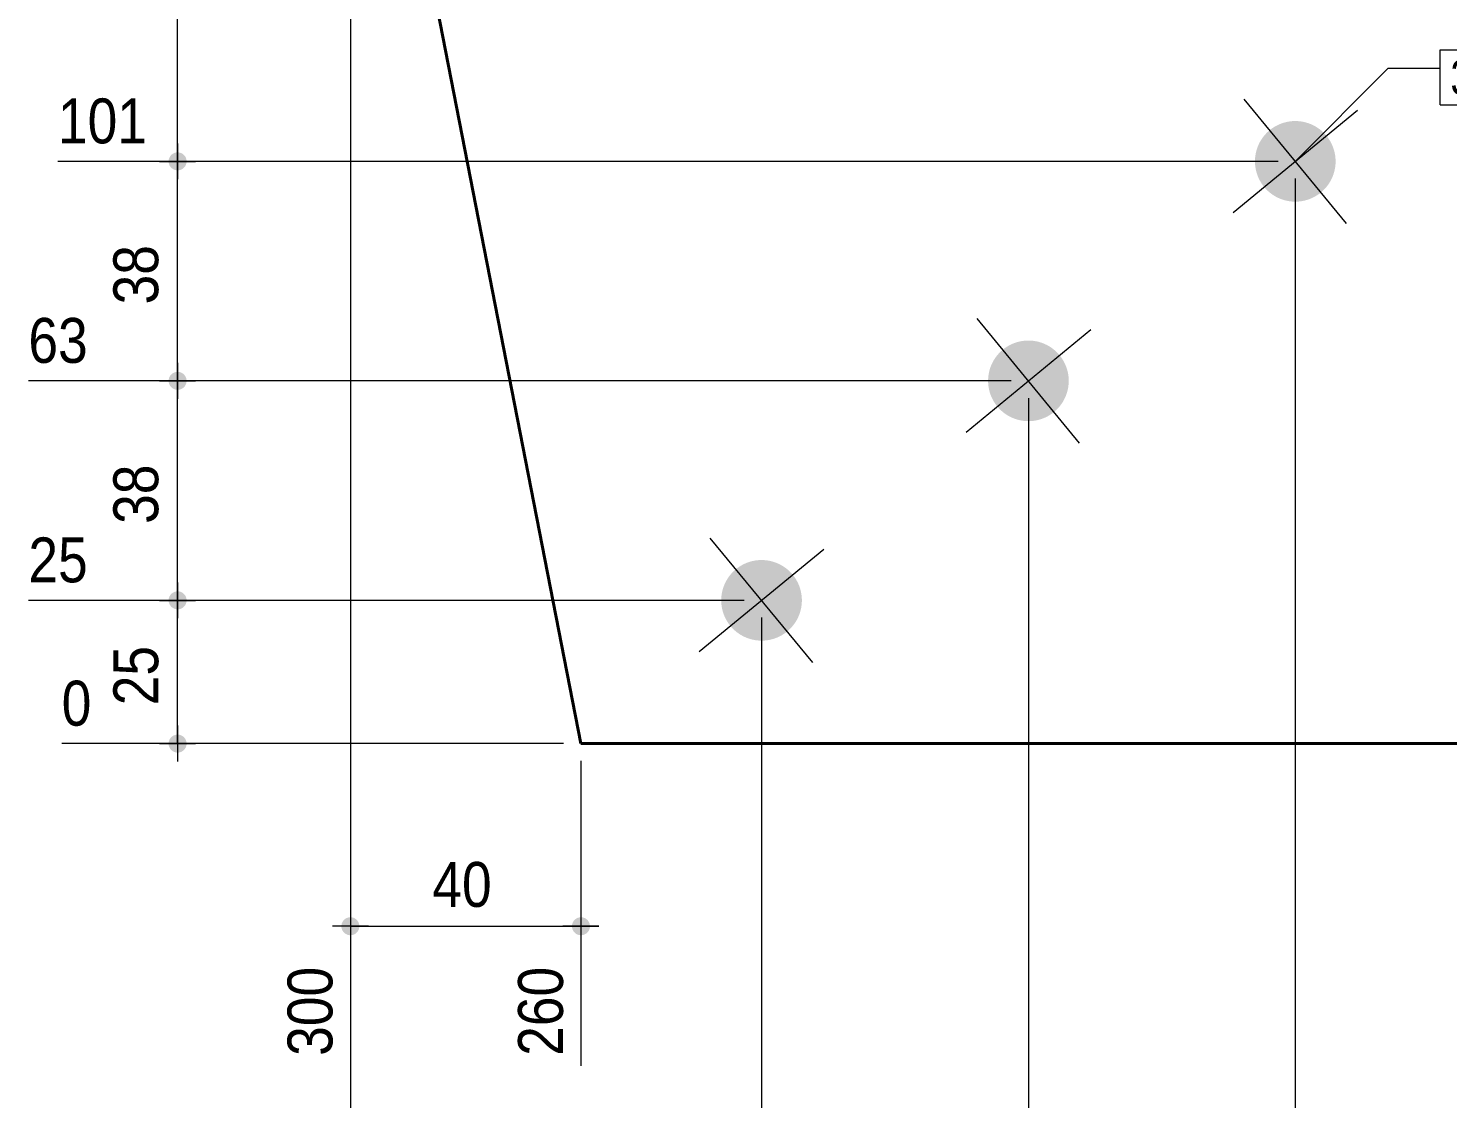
# Model space of a CAD drawing. Header units: millimetres. Extents: x 2 to 287, y 5 to 195.
# Drawn here: x 60.5 to 142.7, y 71.6 to 133.6 of the extents above; entities that cross this region are included whole.
import ezdxf

# ---------------------------------------------------------------- set-up
doc = ezdxf.new("R2010")
doc.units = ezdxf.units.MM
for name, color, linetype, lineweight in [('Boulon', 7, 'Continuous', 0), ('Cotation', 7, 'Continuous', 0), ('Désignation boulon', 3, 'Continuous', 0), ('Piece', 2, 'Continuous', 0)]:
    doc.layers.add(name, color=color, linetype=linetype, lineweight=lineweight)
doc.styles.add('ARIAL', font='ARIAL.TTF')
doc.styles.add('COMIC_SANS_MS', font='COMIC.TTF')

# ---------------------------------------------------------------- blocks, each defined once
blk = doc.blocks.new('*A1')
at = {"layer": 'Boulon'}
for points in [[(135.309, 124.035), (135.264, 124), (135.217, 123.967), (135.17, 123.934), (135.122, 123.903), (135.073, 123.873), (135.024, 123.844), (134.974, 123.816), (134.923, 123.79), (134.872, 123.765), (134.819, 123.741), (134.767, 123.718), (134.714, 123.697), (134.66, 123.677), (134.606, 123.658), (134.551, 123.641), (134.496, 123.625), (134.441, 123.61), (134.385, 123.597), (134.329, 123.585), (134.273, 123.574), (134.216, 123.565), (134.16, 123.557), (134.103, 123.551), (134.046, 123.546), (133.989, 123.542), (133.931, 123.54), (133.874, 123.539), (133.817, 123.54), (133.76, 123.542), (133.702, 123.546), (133.645, 123.55), (133.589, 123.557), (133.532, 123.564), (133.475, 123.573), (133.419, 123.584), (133.363, 123.596), (133.307, 123.609), (133.252, 123.623), (133.197, 123.639), (133.142, 123.656), (133.088, 123.675), (133.034, 123.695), (132.981, 123.716), (132.928, 123.739), (132.876, 123.762), (132.825, 123.787), (132.774, 123.814), (132.724, 123.841), (132.674, 123.87), (132.625, 123.9), (132.577, 123.931), (132.53, 123.964), (132.484, 123.997), (132.438, 124.032), (132.393, 124.067), (132.349, 124.104), (132.306, 124.142), (132.264, 124.181), (132.223, 124.221), (132.183, 124.262), (132.144, 124.304), (132.106, 124.347), (132.069, 124.39), (132.034, 124.435), (131.999, 124.481), (131.965, 124.527), (131.933, 124.574), (131.902, 124.622), (131.871, 124.671), (131.843, 124.72), (131.815, 124.77), (131.788, 124.821), (131.763, 124.873), (131.739, 124.925), (131.717, 124.977), (131.695, 125.031), (131.675, 125.084), (131.657, 125.138), (131.639, 125.193), (131.623, 125.248), (131.609, 125.303), (131.595, 125.359), (131.583, 125.415), (131.573, 125.471), (131.564, 125.528), (131.556, 125.584), (131.55, 125.641), (131.545, 125.698), (131.541, 125.756), (131.539, 125.813), (131.538, 125.87), (131.539, 125.927), (131.541, 125.985), (131.544, 126.042), (131.549, 126.099), (131.555, 126.156), (131.563, 126.212), (131.572, 126.269), (131.582, 126.325), (131.594, 126.381), (131.607, 126.437), (131.622, 126.493), (131.638, 126.548), (131.655, 126.602), (131.674, 126.656), (131.693, 126.71), (131.715, 126.763), (131.737, 126.816), (131.761, 126.868), (131.786, 126.919), (131.812, 126.97), (131.84, 127.021), (131.869, 127.07), (131.899, 127.119), (131.93, 127.167), (131.962, 127.214), (131.996, 127.261), (132.03, 127.306), (132.066, 127.351), (132.103, 127.395), (132.141, 127.438), (132.18, 127.48), (132.22, 127.521), (132.261, 127.561), (132.302, 127.6), (132.345, 127.638), (132.389, 127.675), (132.434, 127.711), (132.479, 127.745), (132.526, 127.779), (132.573, 127.811), (132.621, 127.843), (132.67, 127.873), (132.719, 127.902), (132.769, 127.929), (132.82, 127.956), (132.871, 127.981), (132.923, 128.005), (132.976, 128.028), (133.029, 128.049), (133.083, 128.069), (133.137, 128.088), (133.191, 128.105), (133.246, 128.121), (133.302, 128.136), (133.358, 128.149), (133.414, 128.161), (133.47, 128.171), (133.526, 128.181), (133.583, 128.188), (133.64, 128.195), (133.697, 128.2), (133.754, 128.203), (133.811, 128.205), (133.869, 128.206), (133.926, 128.206), (133.983, 128.203), (134.04, 128.2), (134.097, 128.195), (134.154, 128.189), (134.211, 128.181), (134.268, 128.172), (134.324, 128.162), (134.38, 128.15), (134.436, 128.137), (134.491, 128.122), (134.546, 128.106), (134.601, 128.089), (134.655, 128.071), (134.709, 128.051), (134.762, 128.03), (134.814, 128.007), (134.867, 127.983), (134.918, 127.958), (134.969, 127.932), (135.019, 127.904), (135.069, 127.876), (135.117, 127.846), (135.165, 127.814), (135.213, 127.782), (135.259, 127.749), (135.305, 127.714), (135.35, 127.678), (135.393, 127.641), (135.436, 127.604), (135.478, 127.565), (135.519, 127.525), (135.559, 127.484), (135.598, 127.442), (135.636, 127.399), (135.673, 127.355), (135.709, 127.311), (135.744, 127.265), (135.778, 127.219), (135.81, 127.171), (135.841, 127.123), (135.871, 127.075), (135.9, 127.025), (135.928, 126.975), (135.954, 126.924), (135.98, 126.873), (136.003, 126.821), (136.026, 126.768), (136.047, 126.715), (136.067, 126.661), (136.086, 126.607), (136.103, 126.553), (136.12, 126.498), (136.134, 126.442), (136.147, 126.387), (136.159, 126.331), (136.17, 126.274), (136.179, 126.218), (136.187, 126.161), (136.193, 126.104), (136.198, 126.047), (136.202, 125.99), (136.204, 125.933), (136.205, 125.876), (136.204, 125.818), (136.202, 125.761), (136.199, 125.704), (136.194, 125.647), (136.188, 125.59), (136.18, 125.533), (136.171, 125.477), (136.16, 125.42), (136.149, 125.364), (136.135, 125.309), (136.121, 125.253), (136.105, 125.198), (136.088, 125.143), (136.069, 125.089), (136.049, 125.036), (136.028, 124.982), (136.006, 124.93), (135.982, 124.878), (135.957, 124.826), (135.931, 124.775), (135.903, 124.725), (135.874, 124.676), (135.844, 124.627), (135.813, 124.579), (135.781, 124.532), (135.747, 124.485), (135.713, 124.439), (135.677, 124.395), (135.64, 124.351), (135.602, 124.308), (135.563, 124.266), (135.523, 124.225), (135.482, 124.185), (135.44, 124.146), (135.398, 124.108), (135.354, 124.071)], [(119.864, 111.329), (119.818, 111.294), (119.772, 111.261), (119.725, 111.228), (119.677, 111.197), (119.628, 111.167), (119.579, 111.138), (119.528, 111.11), (119.478, 111.084), (119.426, 111.059), (119.374, 111.035), (119.322, 111.012), (119.268, 110.991), (119.215, 110.971), (119.161, 110.952), (119.106, 110.935), (119.051, 110.919), (118.996, 110.904), (118.94, 110.891), (118.884, 110.879), (118.828, 110.868), (118.771, 110.859), (118.714, 110.851), (118.657, 110.845), (118.6, 110.84), (118.543, 110.837), (118.486, 110.834), (118.429, 110.834), (118.372, 110.834), (118.314, 110.836), (118.257, 110.84), (118.2, 110.845), (118.143, 110.851), (118.086, 110.858), (118.03, 110.867), (117.974, 110.878), (117.917, 110.89), (117.862, 110.903), (117.806, 110.917), (117.751, 110.933), (117.697, 110.95), (117.643, 110.969), (117.589, 110.989), (117.536, 111.01), (117.483, 111.033), (117.431, 111.056), (117.379, 111.081), (117.329, 111.108), (117.278, 111.135), (117.229, 111.164), (117.18, 111.194), (117.132, 111.225), (117.085, 111.258), (117.038, 111.291), (116.993, 111.326), (116.948, 111.361), (116.904, 111.398), (116.861, 111.436), (116.819, 111.475), (116.778, 111.515), (116.738, 111.556), (116.699, 111.598), (116.661, 111.641), (116.624, 111.685), (116.588, 111.729), (116.554, 111.775), (116.52, 111.821), (116.487, 111.868), (116.456, 111.916), (116.426, 111.965), (116.397, 112.014), (116.37, 112.065), (116.343, 112.115), (116.318, 112.167), (116.294, 112.219), (116.271, 112.271), (116.25, 112.325), (116.23, 112.378), (116.211, 112.432), (116.194, 112.487), (116.178, 112.542), (116.163, 112.597), (116.15, 112.653), (116.138, 112.709), (116.128, 112.765), (116.118, 112.822), (116.111, 112.879), (116.104, 112.935), (116.099, 112.993), (116.096, 113.05), (116.093, 113.107), (116.093, 113.164), (116.093, 113.221), (116.095, 113.279), (116.099, 113.336), (116.104, 113.393), (116.11, 113.45), (116.118, 113.507), (116.127, 113.563), (116.137, 113.619), (116.149, 113.675), (116.162, 113.731), (116.177, 113.787), (116.192, 113.842), (116.21, 113.896), (116.228, 113.95), (116.248, 114.004), (116.269, 114.057), (116.292, 114.11), (116.316, 114.162), (116.341, 114.214), (116.367, 114.264), (116.395, 114.315), (116.423, 114.364), (116.453, 114.413), (116.484, 114.461), (116.517, 114.508), (116.55, 114.555), (116.585, 114.6), (116.621, 114.645), (116.657, 114.689), (116.695, 114.732), (116.734, 114.774), (116.774, 114.815), (116.815, 114.855), (116.857, 114.894), (116.9, 114.932), (116.944, 114.969), (116.988, 115.005), (117.034, 115.039), (117.08, 115.073), (117.127, 115.105), (117.175, 115.137), (117.224, 115.167), (117.274, 115.196), (117.324, 115.223), (117.375, 115.25), (117.426, 115.275), (117.478, 115.299), (117.531, 115.322), (117.584, 115.343), (117.637, 115.363), (117.692, 115.382), (117.746, 115.399), (117.801, 115.415), (117.856, 115.43), (117.912, 115.443), (117.968, 115.455), (118.024, 115.465), (118.081, 115.475), (118.138, 115.482), (118.195, 115.489), (118.252, 115.494), (118.309, 115.497), (118.366, 115.499), (118.423, 115.5), (118.481, 115.5), (118.538, 115.498), (118.595, 115.494), (118.652, 115.489), (118.709, 115.483), (118.766, 115.475), (118.822, 115.466), (118.879, 115.456), (118.935, 115.444), (118.99, 115.431), (119.046, 115.416), (119.101, 115.401), (119.155, 115.383), (119.21, 115.365), (119.263, 115.345), (119.316, 115.324), (119.369, 115.301), (119.421, 115.277), (119.473, 115.252), (119.524, 115.226), (119.574, 115.198), (119.623, 115.17), (119.672, 115.14), (119.72, 115.109), (119.767, 115.076), (119.814, 115.043), (119.859, 115.008), (119.904, 114.972), (119.948, 114.935), (119.991, 114.898), (120.033, 114.859), (120.074, 114.819), (120.114, 114.778), (120.153, 114.736), (120.191, 114.693), (120.228, 114.649), (120.264, 114.605), (120.299, 114.559), (120.332, 114.513), (120.365, 114.465), (120.396, 114.418), (120.426, 114.369), (120.455, 114.319), (120.483, 114.269), (120.509, 114.218), (120.534, 114.167), (120.558, 114.115), (120.581, 114.062), (120.602, 114.009), (120.622, 113.956), (120.641, 113.901), (120.658, 113.847), (120.674, 113.792), (120.689, 113.736), (120.702, 113.681), (120.714, 113.625), (120.725, 113.568), (120.734, 113.512), (120.742, 113.455), (120.748, 113.398), (120.753, 113.341), (120.756, 113.284), (120.759, 113.227), (120.759, 113.17), (120.759, 113.112), (120.757, 113.055), (120.753, 112.998), (120.748, 112.941), (120.742, 112.884), (120.735, 112.827), (120.726, 112.771), (120.715, 112.714), (120.703, 112.658), (120.69, 112.603), (120.676, 112.547), (120.66, 112.492), (120.642, 112.438), (120.624, 112.383), (120.604, 112.33), (120.583, 112.276), (120.56, 112.224), (120.537, 112.172), (120.511, 112.12), (120.485, 112.069), (120.458, 112.019), (120.429, 111.97), (120.399, 111.921), (120.368, 111.873), (120.335, 111.826), (120.302, 111.779), (120.267, 111.734), (120.231, 111.689), (120.195, 111.645), (120.157, 111.602), (120.118, 111.56), (120.078, 111.519), (120.037, 111.479), (119.995, 111.44), (119.952, 111.402), (119.908, 111.365)], [(104.418, 98.623), (104.373, 98.588), (104.326, 98.555), (104.279, 98.522), (104.231, 98.491), (104.183, 98.461), (104.133, 98.432), (104.083, 98.404), (104.032, 98.378), (103.981, 98.353), (103.929, 98.329), (103.876, 98.306), (103.823, 98.285), (103.769, 98.265), (103.715, 98.246), (103.661, 98.229), (103.606, 98.213), (103.55, 98.198), (103.495, 98.185), (103.439, 98.173), (103.382, 98.162), (103.326, 98.153), (103.269, 98.146), (103.212, 98.139), (103.155, 98.134), (103.098, 98.131), (103.041, 98.128), (102.983, 98.128), (102.926, 98.128), (102.869, 98.13), (102.812, 98.134), (102.755, 98.139), (102.698, 98.145), (102.641, 98.152), (102.584, 98.162), (102.528, 98.172), (102.472, 98.184), (102.416, 98.197), (102.361, 98.211), (102.306, 98.227), (102.251, 98.245), (102.197, 98.263), (102.143, 98.283), (102.09, 98.304), (102.038, 98.327), (101.986, 98.35), (101.934, 98.376), (101.883, 98.402), (101.833, 98.429), (101.783, 98.458), (101.735, 98.488), (101.687, 98.519), (101.639, 98.552), (101.593, 98.585), (101.547, 98.62), (101.503, 98.656), (101.459, 98.692), (101.416, 98.73), (101.374, 98.769), (101.333, 98.809), (101.293, 98.85), (101.254, 98.892), (101.216, 98.935), (101.179, 98.979), (101.143, 99.023), (101.108, 99.069), (101.075, 99.115), (101.042, 99.162), (101.011, 99.21), (100.981, 99.259), (100.952, 99.308), (100.924, 99.359), (100.898, 99.409), (100.873, 99.461), (100.849, 99.513), (100.826, 99.566), (100.805, 99.619), (100.785, 99.672), (100.766, 99.726), (100.749, 99.781), (100.733, 99.836), (100.718, 99.891), (100.705, 99.947), (100.693, 100.003), (100.682, 100.059), (100.673, 100.116), (100.665, 100.173), (100.659, 100.23), (100.654, 100.287), (100.65, 100.344), (100.648, 100.401), (100.647, 100.458), (100.648, 100.515), (100.65, 100.573), (100.653, 100.63), (100.658, 100.687), (100.665, 100.744), (100.672, 100.801), (100.681, 100.857), (100.692, 100.913), (100.703, 100.97), (100.717, 101.025), (100.731, 101.081), (100.747, 101.136), (100.764, 101.19), (100.783, 101.244), (100.803, 101.298), (100.824, 101.351), (100.846, 101.404), (100.87, 101.456), (100.895, 101.508), (100.922, 101.558), (100.949, 101.609), (100.978, 101.658), (101.008, 101.707), (101.039, 101.755), (101.071, 101.802), (101.105, 101.849), (101.14, 101.894), (101.175, 101.939), (101.212, 101.983), (101.25, 102.026), (101.289, 102.068), (101.329, 102.109), (101.37, 102.149), (101.412, 102.188), (101.455, 102.226), (101.498, 102.263), (101.543, 102.299), (101.589, 102.333), (101.635, 102.367), (101.682, 102.4), (101.73, 102.431), (101.779, 102.461), (101.828, 102.49), (101.878, 102.517), (101.929, 102.544), (101.981, 102.569), (102.033, 102.593), (102.085, 102.616), (102.138, 102.637), (102.192, 102.657), (102.246, 102.676), (102.301, 102.693), (102.356, 102.709), (102.411, 102.724), (102.467, 102.737), (102.523, 102.749), (102.579, 102.759), (102.636, 102.769), (102.692, 102.776), (102.749, 102.783), (102.806, 102.788), (102.863, 102.791), (102.921, 102.794), (102.978, 102.794), (103.035, 102.794), (103.092, 102.792), (103.15, 102.788), (103.207, 102.783), (103.264, 102.777), (103.32, 102.769), (103.377, 102.76), (103.433, 102.75), (103.489, 102.738), (103.545, 102.725), (103.6, 102.71), (103.655, 102.695), (103.71, 102.677), (103.764, 102.659), (103.818, 102.639), (103.871, 102.618), (103.924, 102.595), (103.976, 102.571), (104.027, 102.546), (104.078, 102.52), (104.128, 102.492), (104.178, 102.464), (104.227, 102.434), (104.275, 102.403), (104.322, 102.37), (104.368, 102.337), (104.414, 102.302), (104.459, 102.266), (104.503, 102.23), (104.546, 102.192), (104.588, 102.153), (104.629, 102.113), (104.669, 102.072), (104.708, 102.03), (104.746, 101.987), (104.783, 101.943), (104.818, 101.899), (104.853, 101.853), (104.887, 101.807), (104.919, 101.76), (104.951, 101.712), (104.981, 101.663), (105.01, 101.613), (105.037, 101.563), (105.064, 101.512), (105.089, 101.461), (105.113, 101.409), (105.135, 101.356), (105.157, 101.303), (105.177, 101.25), (105.195, 101.195), (105.213, 101.141), (105.229, 101.086), (105.243, 101.031), (105.257, 100.975), (105.269, 100.919), (105.279, 100.863), (105.288, 100.806), (105.296, 100.749), (105.303, 100.692), (105.308, 100.635), (105.311, 100.578), (105.313, 100.521), (105.314, 100.464), (105.313, 100.406), (105.311, 100.349), (105.308, 100.292), (105.303, 100.235), (105.297, 100.178), (105.289, 100.121), (105.28, 100.065), (105.27, 100.008), (105.258, 99.952), (105.245, 99.897), (105.23, 99.841), (105.214, 99.786), (105.197, 99.732), (105.179, 99.677), (105.159, 99.624), (105.137, 99.571), (105.115, 99.518), (105.091, 99.466), (105.066, 99.414), (105.04, 99.363), (105.012, 99.313), (104.983, 99.264), (104.953, 99.215), (104.922, 99.167), (104.89, 99.12), (104.856, 99.073), (104.822, 99.028), (104.786, 98.983), (104.749, 98.939), (104.711, 98.896), (104.672, 98.854), (104.633, 98.813), (104.592, 98.773), (104.55, 98.734), (104.507, 98.696), (104.463, 98.659)]]:
    blk.add_hatch(color=256, dxfattribs=at).paths.add_polyline_path(points, flags=17)
at = {"layer": 'Boulon', "linetype": 'Continuous', "lineweight": 0}
for p, q in [((136.836, 122.269), (130.907, 129.477)), ((130.268, 122.908), (137.475, 128.838)), ((121.391, 109.563), (115.461, 116.771)), ((114.822, 110.202), (122.03, 116.132)), ((105.945, 96.857), (100.016, 104.065)), ((99.377, 97.496), (106.585, 103.426))]:
    blk.add_line(p, q, dxfattribs=at)
blk = doc.blocks.new('*A3')
at = {"layer": 'Piece', "color": 2, "linetype": 'Continuous', "lineweight": 40}
for p, q in [((92.527336, 92.167122), (79.183789, 160.500456)), ((179.194002, 92.167122), (92.527336, 92.167122))]:
    blk.add_line(p, q, dxfattribs=at)
blk = doc.blocks.new('*A14')
at = {"layer": 'Cotation'}
for points in [[(69.158, 99.942), (69.133, 99.943), (69.107, 99.947), (69.082, 99.951), (69.057, 99.957), (69.033, 99.963), (69.009, 99.971), (68.985, 99.981), (68.961, 99.991), (68.939, 100.002), (68.916, 100.015), (68.895, 100.029), (68.874, 100.043), (68.854, 100.059), (68.835, 100.076), (68.816, 100.093), (68.798, 100.112), (68.782, 100.131), (68.766, 100.151), (68.751, 100.172), (68.738, 100.194), (68.725, 100.216), (68.714, 100.239), (68.703, 100.262), (68.694, 100.286), (68.686, 100.31), (68.679, 100.335), (68.674, 100.36), (68.669, 100.385), (68.666, 100.41), (68.664, 100.435), (68.664, 100.461), (68.664, 100.486), (68.666, 100.512), (68.669, 100.537), (68.674, 100.562), (68.679, 100.587), (68.686, 100.612), (68.694, 100.636), (68.703, 100.66), (68.714, 100.683), (68.725, 100.706), (68.738, 100.728), (68.751, 100.75), (68.766, 100.771), (68.782, 100.791), (68.798, 100.81), (68.816, 100.829), (68.835, 100.846), (68.854, 100.863), (68.874, 100.879), (68.895, 100.893), (68.916, 100.907), (68.939, 100.92), (68.961, 100.931), (68.985, 100.941), (69.009, 100.951), (69.033, 100.959), (69.057, 100.965), (69.082, 100.971), (69.107, 100.975), (69.133, 100.978), (69.158, 100.98), (69.184, 100.981), (69.209, 100.98), (69.235, 100.978), (69.26, 100.975), (69.285, 100.971), (69.31, 100.965), (69.335, 100.959), (69.359, 100.951), (69.383, 100.941), (69.406, 100.931), (69.429, 100.92), (69.451, 100.907), (69.473, 100.893), (69.494, 100.879), (69.514, 100.863), (69.533, 100.846), (69.551, 100.829), (69.569, 100.81), (69.586, 100.791), (69.601, 100.771), (69.616, 100.75), (69.63, 100.728), (69.642, 100.706), (69.654, 100.683), (69.664, 100.66), (69.673, 100.636), (69.681, 100.612), (69.688, 100.587), (69.694, 100.562), (69.698, 100.537), (69.701, 100.512), (69.703, 100.486), (69.704, 100.461), (69.703, 100.435), (69.701, 100.41), (69.698, 100.385), (69.694, 100.36), (69.688, 100.335), (69.681, 100.31), (69.673, 100.286), (69.664, 100.262), (69.654, 100.239), (69.642, 100.216), (69.63, 100.194), (69.616, 100.172), (69.601, 100.151), (69.586, 100.131), (69.569, 100.112), (69.551, 100.093), (69.533, 100.076), (69.514, 100.059), (69.494, 100.043), (69.473, 100.029), (69.451, 100.015), (69.429, 100.002), (69.406, 99.991), (69.383, 99.981), (69.359, 99.971), (69.335, 99.963), (69.31, 99.957), (69.285, 99.951), (69.26, 99.947), (69.235, 99.943), (69.209, 99.942), (69.184, 99.941)], [(69.158, 91.648), (69.133, 91.65), (69.107, 91.653), (69.082, 91.657), (69.057, 91.663), (69.033, 91.67), (69.009, 91.678), (68.985, 91.687), (68.961, 91.697), (68.939, 91.709), (68.916, 91.721), (68.895, 91.735), (68.874, 91.749), (68.854, 91.765), (68.835, 91.782), (68.816, 91.799), (68.798, 91.818), (68.782, 91.837), (68.766, 91.857), (68.751, 91.878), (68.738, 91.9), (68.725, 91.922), (68.714, 91.945), (68.703, 91.968), (68.694, 91.992), (68.686, 92.016), (68.679, 92.041), (68.674, 92.066), (68.669, 92.091), (68.666, 92.116), (68.664, 92.142), (68.664, 92.167), (68.664, 92.193), (68.666, 92.218), (68.669, 92.243), (68.674, 92.269), (68.679, 92.293), (68.686, 92.318), (68.694, 92.342), (68.703, 92.366), (68.714, 92.389), (68.725, 92.412), (68.738, 92.434), (68.751, 92.456), (68.766, 92.477), (68.782, 92.497), (68.798, 92.516), (68.816, 92.535), (68.835, 92.552), (68.854, 92.569), (68.874, 92.585), (68.895, 92.599), (68.916, 92.613), (68.939, 92.626), (68.961, 92.637), (68.985, 92.648), (69.009, 92.657), (69.033, 92.665), (69.057, 92.672), (69.082, 92.677), (69.107, 92.681), (69.133, 92.685), (69.158, 92.686), (69.184, 92.687), (69.209, 92.686), (69.235, 92.685), (69.26, 92.681), (69.285, 92.677), (69.31, 92.672), (69.335, 92.665), (69.359, 92.657), (69.383, 92.648), (69.406, 92.637), (69.429, 92.626), (69.451, 92.613), (69.473, 92.599), (69.494, 92.585), (69.514, 92.569), (69.533, 92.552), (69.551, 92.535), (69.569, 92.516), (69.586, 92.497), (69.601, 92.477), (69.616, 92.456), (69.63, 92.434), (69.642, 92.412), (69.654, 92.389), (69.664, 92.366), (69.673, 92.342), (69.681, 92.318), (69.688, 92.293), (69.694, 92.269), (69.698, 92.243), (69.701, 92.218), (69.703, 92.193), (69.704, 92.167), (69.703, 92.142), (69.701, 92.116), (69.698, 92.091), (69.694, 92.066), (69.688, 92.041), (69.681, 92.016), (69.673, 91.992), (69.664, 91.968), (69.654, 91.945), (69.642, 91.922), (69.63, 91.9), (69.616, 91.878), (69.601, 91.857), (69.586, 91.837), (69.569, 91.818), (69.551, 91.799), (69.533, 91.782), (69.514, 91.765), (69.494, 91.749), (69.473, 91.735), (69.451, 91.721), (69.429, 91.709), (69.406, 91.697), (69.383, 91.687), (69.359, 91.678), (69.335, 91.67), (69.31, 91.663), (69.285, 91.657), (69.26, 91.653), (69.235, 91.65), (69.209, 91.648), (69.184, 91.647)]]:
    blk.add_hatch(color=256, dxfattribs=at).paths.add_polyline_path(points, flags=17)
at = {"layer": 'Cotation', "linetype": 'Continuous', "lineweight": 0}
for p, q in [((69.184, 101.501), (69.184, 99.421)), ((69.184, 100.461), (69.184, 101.501)), ((101.981, 100.461), (60.547, 100.461)), ((68.144, 100.461), (70.224, 100.461)), ((69.184, 92.167), (69.184, 100.461)), ((69.184, 93.207), (69.184, 91.127)), ((91.527, 92.167), (62.475, 92.167)), ((68.144, 92.167), (70.224, 92.167)), ((69.184, 92.167), (69.184, 91.127))]:
    blk.add_line(p, q, dxfattribs=at)
at = {"layer": 'Cotation'}
for p in [(69.184, 100.461), (69.184, 92.167)]:
    blk.add_point(p, dxfattribs=at)
at = {"layer": 'Cotation', "style": 'ARIAL', "width": 0.85}
for s, p in [('25', (60.547, 101.501)), ('0', (62.475, 93.207))]:
    blk.add_text(s, height=2.6, dxfattribs=at).set_placement(p)
blk.add_text('25', height=2.6, rotation=90.00021, dxfattribs=at).set_placement((68.064, 94.386))
blk = doc.blocks.new('*A15')
at = {"layer": 'Cotation'}
for points in [[(69.158, 112.648), (69.133, 112.649), (69.107, 112.653), (69.082, 112.657), (69.057, 112.662), (69.033, 112.669), (69.009, 112.677), (68.985, 112.686), (68.961, 112.697), (68.939, 112.708), (68.916, 112.721), (68.895, 112.735), (68.874, 112.749), (68.854, 112.765), (68.835, 112.782), (68.816, 112.799), (68.798, 112.818), (68.782, 112.837), (68.766, 112.857), (68.751, 112.878), (68.738, 112.9), (68.725, 112.922), (68.714, 112.945), (68.703, 112.968), (68.694, 112.992), (68.686, 113.016), (68.679, 113.041), (68.674, 113.065), (68.669, 113.091), (68.666, 113.116), (68.664, 113.141), (68.664, 113.167), (68.664, 113.192), (68.666, 113.218), (68.669, 113.243), (68.674, 113.268), (68.679, 113.293), (68.686, 113.318), (68.694, 113.342), (68.703, 113.366), (68.714, 113.389), (68.725, 113.412), (68.738, 113.434), (68.751, 113.456), (68.766, 113.477), (68.782, 113.497), (68.798, 113.516), (68.816, 113.535), (68.835, 113.552), (68.854, 113.569), (68.874, 113.585), (68.895, 113.599), (68.916, 113.613), (68.939, 113.625), (68.961, 113.637), (68.985, 113.647), (69.009, 113.656), (69.033, 113.664), (69.057, 113.671), (69.082, 113.677), (69.107, 113.681), (69.133, 113.684), (69.158, 113.686), (69.184, 113.687), (69.209, 113.686), (69.235, 113.684), (69.26, 113.681), (69.285, 113.677), (69.31, 113.671), (69.335, 113.664), (69.359, 113.656), (69.383, 113.647), (69.406, 113.637), (69.429, 113.625), (69.451, 113.613), (69.473, 113.599), (69.494, 113.585), (69.514, 113.569), (69.533, 113.552), (69.551, 113.535), (69.569, 113.516), (69.586, 113.497), (69.601, 113.477), (69.616, 113.456), (69.63, 113.434), (69.642, 113.412), (69.654, 113.389), (69.664, 113.366), (69.673, 113.342), (69.681, 113.318), (69.688, 113.293), (69.694, 113.268), (69.698, 113.243), (69.701, 113.218), (69.703, 113.192), (69.704, 113.167), (69.703, 113.141), (69.701, 113.116), (69.698, 113.091), (69.694, 113.065), (69.688, 113.041), (69.681, 113.016), (69.673, 112.992), (69.664, 112.968), (69.654, 112.945), (69.642, 112.922), (69.63, 112.9), (69.616, 112.878), (69.601, 112.857), (69.586, 112.837), (69.569, 112.818), (69.551, 112.799), (69.533, 112.782), (69.514, 112.765), (69.494, 112.749), (69.473, 112.735), (69.451, 112.721), (69.429, 112.708), (69.406, 112.697), (69.383, 112.686), (69.359, 112.677), (69.335, 112.669), (69.31, 112.662), (69.285, 112.657), (69.26, 112.653), (69.235, 112.649), (69.209, 112.648), (69.184, 112.647)], [(69.158, 99.942), (69.133, 99.943), (69.107, 99.947), (69.082, 99.951), (69.057, 99.957), (69.033, 99.963), (69.009, 99.971), (68.985, 99.981), (68.961, 99.991), (68.939, 100.002), (68.916, 100.015), (68.895, 100.029), (68.874, 100.043), (68.854, 100.059), (68.835, 100.076), (68.816, 100.093), (68.798, 100.112), (68.782, 100.131), (68.766, 100.151), (68.751, 100.172), (68.738, 100.194), (68.725, 100.216), (68.714, 100.239), (68.703, 100.262), (68.694, 100.286), (68.686, 100.31), (68.679, 100.335), (68.674, 100.36), (68.669, 100.385), (68.666, 100.41), (68.664, 100.435), (68.664, 100.461), (68.664, 100.486), (68.666, 100.512), (68.669, 100.537), (68.674, 100.562), (68.679, 100.587), (68.686, 100.612), (68.694, 100.636), (68.703, 100.66), (68.714, 100.683), (68.725, 100.706), (68.738, 100.728), (68.751, 100.75), (68.766, 100.771), (68.782, 100.791), (68.798, 100.81), (68.816, 100.829), (68.835, 100.846), (68.854, 100.863), (68.874, 100.879), (68.895, 100.893), (68.916, 100.907), (68.939, 100.92), (68.961, 100.931), (68.985, 100.941), (69.009, 100.951), (69.033, 100.959), (69.057, 100.965), (69.082, 100.971), (69.107, 100.975), (69.133, 100.978), (69.158, 100.98), (69.184, 100.981), (69.209, 100.98), (69.235, 100.978), (69.26, 100.975), (69.285, 100.971), (69.31, 100.965), (69.335, 100.959), (69.359, 100.951), (69.383, 100.941), (69.406, 100.931), (69.429, 100.92), (69.451, 100.907), (69.473, 100.893), (69.494, 100.879), (69.514, 100.863), (69.533, 100.846), (69.551, 100.829), (69.569, 100.81), (69.586, 100.791), (69.601, 100.771), (69.616, 100.75), (69.63, 100.728), (69.642, 100.706), (69.654, 100.683), (69.664, 100.66), (69.673, 100.636), (69.681, 100.612), (69.688, 100.587), (69.694, 100.562), (69.698, 100.537), (69.701, 100.512), (69.703, 100.486), (69.704, 100.461), (69.703, 100.435), (69.701, 100.41), (69.698, 100.385), (69.694, 100.36), (69.688, 100.335), (69.681, 100.31), (69.673, 100.286), (69.664, 100.262), (69.654, 100.239), (69.642, 100.216), (69.63, 100.194), (69.616, 100.172), (69.601, 100.151), (69.586, 100.131), (69.569, 100.112), (69.551, 100.093), (69.533, 100.076), (69.514, 100.059), (69.494, 100.043), (69.473, 100.029), (69.451, 100.015), (69.429, 100.002), (69.406, 99.991), (69.383, 99.981), (69.359, 99.971), (69.335, 99.963), (69.31, 99.957), (69.285, 99.951), (69.26, 99.947), (69.235, 99.943), (69.209, 99.942), (69.184, 99.941)]]:
    blk.add_hatch(color=256, dxfattribs=at).paths.add_polyline_path(points, flags=17)
at = {"layer": 'Cotation', "linetype": 'Continuous', "lineweight": 0}
for p, q in [((69.184, 114.207), (69.184, 112.127)), ((69.184, 113.167), (69.184, 114.207)), ((117.426, 113.167), (60.547, 113.167)), ((68.144, 113.167), (70.224, 113.167)), ((69.184, 100.461), (69.184, 113.167)), ((69.184, 101.501), (69.184, 99.421)), ((101.981, 100.461), (60.547, 100.461)), ((68.144, 100.461), (70.224, 100.461)), ((69.184, 100.461), (69.184, 99.421))]:
    blk.add_line(p, q, dxfattribs=at)
at = {"layer": 'Cotation'}
for p in [(69.184, 113.167), (69.184, 100.461)]:
    blk.add_point(p, dxfattribs=at)
at = {"layer": 'Cotation', "style": 'ARIAL', "width": 0.85}
blk.add_text('63', height=2.6, dxfattribs=at).set_placement((60.547, 114.207))
blk.add_text('38', height=2.6, rotation=90.00021, dxfattribs=at).set_placement((68.064, 104.886))
blk = doc.blocks.new('*A16')
at = {"layer": 'Cotation'}
for points in [[(69.158, 125.353), (69.133, 125.355), (69.107, 125.358), (69.082, 125.363), (69.057, 125.368), (69.033, 125.375), (69.009, 125.383), (68.985, 125.392), (68.961, 125.403), (68.939, 125.414), (68.916, 125.427), (68.895, 125.44), (68.874, 125.455), (68.854, 125.471), (68.835, 125.488), (68.816, 125.505), (68.798, 125.524), (68.782, 125.543), (68.766, 125.563), (68.751, 125.584), (68.738, 125.605), (68.725, 125.628), (68.714, 125.65), (68.703, 125.674), (68.694, 125.698), (68.686, 125.722), (68.679, 125.746), (68.674, 125.771), (68.669, 125.797), (68.666, 125.822), (68.664, 125.847), (68.664, 125.873), (68.664, 125.898), (68.666, 125.924), (68.669, 125.949), (68.674, 125.974), (68.679, 125.999), (68.686, 126.024), (68.694, 126.048), (68.703, 126.072), (68.714, 126.095), (68.725, 126.118), (68.738, 126.14), (68.751, 126.162), (68.766, 126.183), (68.782, 126.203), (68.798, 126.222), (68.816, 126.241), (68.835, 126.258), (68.854, 126.275), (68.874, 126.29), (68.895, 126.305), (68.916, 126.319), (68.939, 126.331), (68.961, 126.343), (68.985, 126.353), (69.009, 126.362), (69.033, 126.37), (69.057, 126.377), (69.082, 126.383), (69.107, 126.387), (69.133, 126.39), (69.158, 126.392), (69.184, 126.393), (69.209, 126.392), (69.235, 126.39), (69.26, 126.387), (69.285, 126.383), (69.31, 126.377), (69.335, 126.37), (69.359, 126.362), (69.383, 126.353), (69.406, 126.343), (69.429, 126.331), (69.451, 126.319), (69.473, 126.305), (69.494, 126.29), (69.514, 126.275), (69.533, 126.258), (69.551, 126.241), (69.569, 126.222), (69.586, 126.203), (69.601, 126.183), (69.616, 126.162), (69.63, 126.14), (69.642, 126.118), (69.654, 126.095), (69.664, 126.072), (69.673, 126.048), (69.681, 126.024), (69.688, 125.999), (69.694, 125.974), (69.698, 125.949), (69.701, 125.924), (69.703, 125.898), (69.704, 125.873), (69.703, 125.847), (69.701, 125.822), (69.698, 125.797), (69.694, 125.771), (69.688, 125.746), (69.681, 125.722), (69.673, 125.698), (69.664, 125.674), (69.654, 125.65), (69.642, 125.628), (69.63, 125.605), (69.616, 125.584), (69.601, 125.563), (69.586, 125.543), (69.569, 125.524), (69.551, 125.505), (69.533, 125.488), (69.514, 125.471), (69.494, 125.455), (69.473, 125.44), (69.451, 125.427), (69.429, 125.414), (69.406, 125.403), (69.383, 125.392), (69.359, 125.383), (69.335, 125.375), (69.31, 125.368), (69.285, 125.363), (69.26, 125.358), (69.235, 125.355), (69.209, 125.353), (69.184, 125.353)], [(69.158, 112.648), (69.133, 112.649), (69.107, 112.653), (69.082, 112.657), (69.057, 112.662), (69.033, 112.669), (69.009, 112.677), (68.985, 112.686), (68.961, 112.697), (68.939, 112.708), (68.916, 112.721), (68.895, 112.735), (68.874, 112.749), (68.854, 112.765), (68.835, 112.782), (68.816, 112.799), (68.798, 112.818), (68.782, 112.837), (68.766, 112.857), (68.751, 112.878), (68.738, 112.9), (68.725, 112.922), (68.714, 112.945), (68.703, 112.968), (68.694, 112.992), (68.686, 113.016), (68.679, 113.041), (68.674, 113.065), (68.669, 113.091), (68.666, 113.116), (68.664, 113.141), (68.664, 113.167), (68.664, 113.192), (68.666, 113.218), (68.669, 113.243), (68.674, 113.268), (68.679, 113.293), (68.686, 113.318), (68.694, 113.342), (68.703, 113.366), (68.714, 113.389), (68.725, 113.412), (68.738, 113.434), (68.751, 113.456), (68.766, 113.477), (68.782, 113.497), (68.798, 113.516), (68.816, 113.535), (68.835, 113.552), (68.854, 113.569), (68.874, 113.585), (68.895, 113.599), (68.916, 113.613), (68.939, 113.625), (68.961, 113.637), (68.985, 113.647), (69.009, 113.656), (69.033, 113.664), (69.057, 113.671), (69.082, 113.677), (69.107, 113.681), (69.133, 113.684), (69.158, 113.686), (69.184, 113.687), (69.209, 113.686), (69.235, 113.684), (69.26, 113.681), (69.285, 113.677), (69.31, 113.671), (69.335, 113.664), (69.359, 113.656), (69.383, 113.647), (69.406, 113.637), (69.429, 113.625), (69.451, 113.613), (69.473, 113.599), (69.494, 113.585), (69.514, 113.569), (69.533, 113.552), (69.551, 113.535), (69.569, 113.516), (69.586, 113.497), (69.601, 113.477), (69.616, 113.456), (69.63, 113.434), (69.642, 113.412), (69.654, 113.389), (69.664, 113.366), (69.673, 113.342), (69.681, 113.318), (69.688, 113.293), (69.694, 113.268), (69.698, 113.243), (69.701, 113.218), (69.703, 113.192), (69.704, 113.167), (69.703, 113.141), (69.701, 113.116), (69.698, 113.091), (69.694, 113.065), (69.688, 113.041), (69.681, 113.016), (69.673, 112.992), (69.664, 112.968), (69.654, 112.945), (69.642, 112.922), (69.63, 112.9), (69.616, 112.878), (69.601, 112.857), (69.586, 112.837), (69.569, 112.818), (69.551, 112.799), (69.533, 112.782), (69.514, 112.765), (69.494, 112.749), (69.473, 112.735), (69.451, 112.721), (69.429, 112.708), (69.406, 112.697), (69.383, 112.686), (69.359, 112.677), (69.335, 112.669), (69.31, 112.662), (69.285, 112.657), (69.26, 112.653), (69.235, 112.649), (69.209, 112.648), (69.184, 112.647)]]:
    blk.add_hatch(color=256, dxfattribs=at).paths.add_polyline_path(points, flags=17)
at = {"layer": 'Cotation', "linetype": 'Continuous', "lineweight": 0}
for p, q in [((69.184, 126.913), (69.184, 124.833)), ((69.184, 125.873), (69.184, 126.913)), ((132.871, 125.873), (62.259, 125.873)), ((68.144, 125.873), (70.224, 125.873)), ((69.184, 113.167), (69.184, 125.873)), ((69.184, 114.207), (69.184, 112.127)), ((117.426, 113.167), (60.547, 113.167)), ((68.144, 113.167), (70.224, 113.167)), ((69.184, 113.167), (69.184, 112.127))]:
    blk.add_line(p, q, dxfattribs=at)
at = {"layer": 'Cotation'}
for p in [(69.184, 125.873), (69.184, 113.167)]:
    blk.add_point(p, dxfattribs=at)
at = {"layer": 'Cotation', "style": 'ARIAL', "width": 0.85}
blk.add_text('101', height=2.6, dxfattribs=at).set_placement((62.259, 126.913))
blk.add_text('38', height=2.6, rotation=90.00021, dxfattribs=at).set_placement((68.064, 117.591))
blk = doc.blocks.new('*A17')
at = {"layer": 'Cotation'}
for points in [[(69.158, 159.981), (69.133, 159.983), (69.107, 159.986), (69.082, 159.99), (69.057, 159.996), (69.033, 160.003), (69.009, 160.011), (68.985, 160.02), (68.961, 160.03), (68.939, 160.042), (68.916, 160.054), (68.895, 160.068), (68.874, 160.083), (68.854, 160.098), (68.835, 160.115), (68.816, 160.133), (68.798, 160.151), (68.782, 160.171), (68.766, 160.191), (68.751, 160.212), (68.738, 160.233), (68.725, 160.255), (68.714, 160.278), (68.703, 160.301), (68.694, 160.325), (68.686, 160.35), (68.679, 160.374), (68.674, 160.399), (68.669, 160.424), (68.666, 160.449), (68.664, 160.475), (68.664, 160.5), (68.664, 160.526), (68.666, 160.551), (68.669, 160.577), (68.674, 160.602), (68.679, 160.627), (68.686, 160.651), (68.694, 160.676), (68.703, 160.699), (68.714, 160.723), (68.725, 160.746), (68.738, 160.768), (68.751, 160.789), (68.766, 160.81), (68.782, 160.83), (68.798, 160.85), (68.816, 160.868), (68.835, 160.886), (68.854, 160.902), (68.874, 160.918), (68.895, 160.933), (68.916, 160.946), (68.939, 160.959), (68.961, 160.971), (68.985, 160.981), (69.009, 160.99), (69.033, 160.998), (69.057, 161.005), (69.082, 161.01), (69.107, 161.015), (69.133, 161.018), (69.158, 161.02), (69.184, 161.02), (69.209, 161.02), (69.235, 161.018), (69.26, 161.015), (69.285, 161.01), (69.31, 161.005), (69.335, 160.998), (69.359, 160.99), (69.383, 160.981), (69.406, 160.971), (69.429, 160.959), (69.451, 160.946), (69.473, 160.933), (69.494, 160.918), (69.514, 160.902), (69.533, 160.886), (69.551, 160.868), (69.569, 160.85), (69.586, 160.83), (69.601, 160.81), (69.616, 160.789), (69.63, 160.768), (69.642, 160.746), (69.654, 160.723), (69.664, 160.699), (69.673, 160.676), (69.681, 160.651), (69.688, 160.627), (69.694, 160.602), (69.698, 160.577), (69.701, 160.551), (69.703, 160.526), (69.704, 160.5), (69.703, 160.475), (69.701, 160.449), (69.698, 160.424), (69.694, 160.399), (69.688, 160.374), (69.681, 160.35), (69.673, 160.325), (69.664, 160.301), (69.654, 160.278), (69.642, 160.255), (69.63, 160.233), (69.616, 160.212), (69.601, 160.191), (69.586, 160.171), (69.569, 160.151), (69.551, 160.133), (69.533, 160.115), (69.514, 160.098), (69.494, 160.083), (69.473, 160.068), (69.451, 160.054), (69.429, 160.042), (69.406, 160.03), (69.383, 160.02), (69.359, 160.011), (69.335, 160.003), (69.31, 159.996), (69.285, 159.99), (69.26, 159.986), (69.235, 159.983), (69.209, 159.981), (69.184, 159.98)], [(69.158, 125.353), (69.133, 125.355), (69.107, 125.358), (69.082, 125.363), (69.057, 125.368), (69.033, 125.375), (69.009, 125.383), (68.985, 125.392), (68.961, 125.403), (68.939, 125.414), (68.916, 125.427), (68.895, 125.44), (68.874, 125.455), (68.854, 125.471), (68.835, 125.488), (68.816, 125.505), (68.798, 125.524), (68.782, 125.543), (68.766, 125.563), (68.751, 125.584), (68.738, 125.605), (68.725, 125.628), (68.714, 125.65), (68.703, 125.674), (68.694, 125.698), (68.686, 125.722), (68.679, 125.746), (68.674, 125.771), (68.669, 125.797), (68.666, 125.822), (68.664, 125.847), (68.664, 125.873), (68.664, 125.898), (68.666, 125.924), (68.669, 125.949), (68.674, 125.974), (68.679, 125.999), (68.686, 126.024), (68.694, 126.048), (68.703, 126.072), (68.714, 126.095), (68.725, 126.118), (68.738, 126.14), (68.751, 126.162), (68.766, 126.183), (68.782, 126.203), (68.798, 126.222), (68.816, 126.241), (68.835, 126.258), (68.854, 126.275), (68.874, 126.29), (68.895, 126.305), (68.916, 126.319), (68.939, 126.331), (68.961, 126.343), (68.985, 126.353), (69.009, 126.362), (69.033, 126.37), (69.057, 126.377), (69.082, 126.383), (69.107, 126.387), (69.133, 126.39), (69.158, 126.392), (69.184, 126.393), (69.209, 126.392), (69.235, 126.39), (69.26, 126.387), (69.285, 126.383), (69.31, 126.377), (69.335, 126.37), (69.359, 126.362), (69.383, 126.353), (69.406, 126.343), (69.429, 126.331), (69.451, 126.319), (69.473, 126.305), (69.494, 126.29), (69.514, 126.275), (69.533, 126.258), (69.551, 126.241), (69.569, 126.222), (69.586, 126.203), (69.601, 126.183), (69.616, 126.162), (69.63, 126.14), (69.642, 126.118), (69.654, 126.095), (69.664, 126.072), (69.673, 126.048), (69.681, 126.024), (69.688, 125.999), (69.694, 125.974), (69.698, 125.949), (69.701, 125.924), (69.703, 125.898), (69.704, 125.873), (69.703, 125.847), (69.701, 125.822), (69.698, 125.797), (69.694, 125.771), (69.688, 125.746), (69.681, 125.722), (69.673, 125.698), (69.664, 125.674), (69.654, 125.65), (69.642, 125.628), (69.63, 125.605), (69.616, 125.584), (69.601, 125.563), (69.586, 125.543), (69.569, 125.524), (69.551, 125.505), (69.533, 125.488), (69.514, 125.471), (69.494, 125.455), (69.473, 125.44), (69.451, 125.427), (69.429, 125.414), (69.406, 125.403), (69.383, 125.392), (69.359, 125.383), (69.335, 125.375), (69.31, 125.368), (69.285, 125.363), (69.26, 125.358), (69.235, 125.355), (69.209, 125.353), (69.184, 125.353)]]:
    blk.add_hatch(color=256, dxfattribs=at).paths.add_polyline_path(points, flags=17)
at = {"layer": 'Cotation', "linetype": 'Continuous', "lineweight": 0}
for p, q in [((69.184, 161.54), (69.184, 159.46)), ((69.184, 160.5), (69.184, 161.54)), ((78.184, 160.5), (62.259, 160.5)), ((68.144, 160.5), (70.224, 160.5)), ((69.184, 125.873), (69.184, 160.5)), ((69.184, 126.913), (69.184, 124.833)), ((132.871, 125.873), (62.259, 125.873)), ((68.144, 125.873), (70.224, 125.873)), ((69.184, 125.873), (69.184, 124.833))]:
    blk.add_line(p, q, dxfattribs=at)
at = {"layer": 'Cotation'}
for p in [(69.184, 160.5), (69.184, 125.873)]:
    blk.add_point(p, dxfattribs=at)
at = {"layer": 'Cotation', "style": 'ARIAL', "width": 0.85}
blk.add_text('205', height=2.6, dxfattribs=at).set_placement((62.259, 161.54))
blk.add_text('104', height=2.6, rotation=90.00021, dxfattribs=at).set_placement((68.064, 140.294))
blk = doc.blocks.new('*A18')
at = {"layer": 'Cotation'}
for points in [[(79.158, 81.076), (79.133, 81.078), (79.107, 81.081), (79.082, 81.086), (79.057, 81.091), (79.033, 81.098), (79.009, 81.106), (78.985, 81.115), (78.961, 81.126), (78.939, 81.137), (78.916, 81.15), (78.895, 81.163), (78.874, 81.178), (78.854, 81.194), (78.835, 81.21), (78.816, 81.228), (78.798, 81.246), (78.782, 81.266), (78.766, 81.286), (78.751, 81.307), (78.738, 81.328), (78.725, 81.351), (78.714, 81.373), (78.703, 81.397), (78.694, 81.42), (78.686, 81.445), (78.679, 81.469), (78.674, 81.494), (78.669, 81.519), (78.666, 81.545), (78.664, 81.57), (78.664, 81.596), (78.664, 81.621), (78.666, 81.647), (78.669, 81.672), (78.674, 81.697), (78.679, 81.722), (78.686, 81.747), (78.694, 81.771), (78.703, 81.795), (78.714, 81.818), (78.725, 81.841), (78.738, 81.863), (78.751, 81.885), (78.766, 81.905), (78.782, 81.926), (78.798, 81.945), (78.816, 81.963), (78.835, 81.981), (78.854, 81.998), (78.874, 82.013), (78.895, 82.028), (78.916, 82.042), (78.939, 82.054), (78.961, 82.066), (78.985, 82.076), (79.009, 82.085), (79.033, 82.093), (79.057, 82.1), (79.082, 82.106), (79.107, 82.11), (79.133, 82.113), (79.158, 82.115), (79.184, 82.116), (79.209, 82.115), (79.235, 82.113), (79.26, 82.11), (79.285, 82.106), (79.31, 82.1), (79.335, 82.093), (79.359, 82.085), (79.383, 82.076), (79.406, 82.066), (79.429, 82.054), (79.451, 82.042), (79.473, 82.028), (79.494, 82.013), (79.514, 81.998), (79.533, 81.981), (79.551, 81.963), (79.569, 81.945), (79.586, 81.926), (79.601, 81.905), (79.616, 81.885), (79.63, 81.863), (79.642, 81.841), (79.654, 81.818), (79.664, 81.795), (79.673, 81.771), (79.681, 81.747), (79.688, 81.722), (79.694, 81.697), (79.698, 81.672), (79.701, 81.647), (79.703, 81.621), (79.704, 81.596), (79.703, 81.57), (79.701, 81.545), (79.698, 81.519), (79.694, 81.494), (79.688, 81.469), (79.681, 81.445), (79.673, 81.42), (79.664, 81.397), (79.654, 81.373), (79.642, 81.351), (79.63, 81.328), (79.616, 81.307), (79.601, 81.286), (79.586, 81.266), (79.569, 81.246), (79.551, 81.228), (79.533, 81.21), (79.514, 81.194), (79.494, 81.178), (79.473, 81.163), (79.451, 81.15), (79.429, 81.137), (79.406, 81.126), (79.383, 81.115), (79.359, 81.106), (79.335, 81.098), (79.31, 81.091), (79.285, 81.086), (79.26, 81.081), (79.235, 81.078), (79.209, 81.076), (79.184, 81.076)], [(92.502, 81.076), (92.476, 81.078), (92.451, 81.081), (92.426, 81.086), (92.401, 81.091), (92.376, 81.098), (92.352, 81.106), (92.328, 81.115), (92.305, 81.126), (92.282, 81.137), (92.26, 81.15), (92.238, 81.163), (92.218, 81.178), (92.197, 81.194), (92.178, 81.21), (92.16, 81.228), (92.142, 81.246), (92.125, 81.266), (92.11, 81.286), (92.095, 81.307), (92.081, 81.328), (92.069, 81.351), (92.057, 81.373), (92.047, 81.397), (92.038, 81.42), (92.03, 81.445), (92.023, 81.469), (92.017, 81.494), (92.013, 81.519), (92.01, 81.545), (92.008, 81.57), (92.007, 81.596), (92.008, 81.621), (92.01, 81.647), (92.013, 81.672), (92.017, 81.697), (92.023, 81.722), (92.03, 81.747), (92.038, 81.771), (92.047, 81.795), (92.057, 81.818), (92.069, 81.841), (92.081, 81.863), (92.095, 81.885), (92.11, 81.905), (92.125, 81.926), (92.142, 81.945), (92.16, 81.963), (92.178, 81.981), (92.197, 81.998), (92.218, 82.013), (92.238, 82.028), (92.26, 82.042), (92.282, 82.054), (92.305, 82.066), (92.328, 82.076), (92.352, 82.085), (92.376, 82.093), (92.401, 82.1), (92.426, 82.106), (92.451, 82.11), (92.476, 82.113), (92.502, 82.115), (92.527, 82.116), (92.553, 82.115), (92.578, 82.113), (92.604, 82.11), (92.629, 82.106), (92.654, 82.1), (92.678, 82.093), (92.703, 82.085), (92.726, 82.076), (92.75, 82.066), (92.772, 82.054), (92.795, 82.042), (92.816, 82.028), (92.837, 82.013), (92.857, 81.998), (92.877, 81.981), (92.895, 81.963), (92.913, 81.945), (92.929, 81.926), (92.945, 81.905), (92.96, 81.885), (92.973, 81.863), (92.986, 81.841), (92.997, 81.818), (93.008, 81.795), (93.017, 81.771), (93.025, 81.747), (93.032, 81.722), (93.037, 81.697), (93.042, 81.672), (93.045, 81.647), (93.047, 81.621), (93.047, 81.596), (93.047, 81.57), (93.045, 81.545), (93.042, 81.519), (93.037, 81.494), (93.032, 81.469), (93.025, 81.445), (93.017, 81.42), (93.008, 81.397), (92.997, 81.373), (92.986, 81.351), (92.973, 81.328), (92.96, 81.307), (92.945, 81.286), (92.929, 81.266), (92.913, 81.246), (92.895, 81.228), (92.877, 81.21), (92.857, 81.194), (92.837, 81.178), (92.816, 81.163), (92.795, 81.15), (92.772, 81.137), (92.75, 81.126), (92.726, 81.115), (92.703, 81.106), (92.678, 81.098), (92.654, 81.091), (92.629, 81.086), (92.604, 81.081), (92.578, 81.078), (92.553, 81.076), (92.527, 81.076)]]:
    blk.add_hatch(color=256, dxfattribs=at).paths.add_polyline_path(points, flags=17)
at = {"layer": 'Cotation', "linetype": 'Continuous', "lineweight": 0}
for p, q in [((79.184, 159.5), (79.184, 73.516)), ((92.527, 91.167), (92.527, 73.516)), ((79.184, 82.636), (79.184, 80.556)), ((92.527, 82.636), (92.527, 80.556)), ((80.224, 81.596), (78.144, 81.596)), ((79.184, 81.596), (78.144, 81.596)), ((79.184, 81.596), (92.527, 81.596)), ((93.567, 81.596), (91.487, 81.596)), ((92.527, 81.596), (93.567, 81.596))]:
    blk.add_line(p, q, dxfattribs=at)
at = {"layer": 'Cotation'}
for p in [(79.184, 81.596), (92.527, 81.596)]:
    blk.add_point(p, dxfattribs=at)
at = {"layer": 'Cotation', "style": 'ARIAL', "width": 0.85}
blk.add_text('40', height=2.6, dxfattribs=at).set_placement((83.927, 82.716))
for s, p in [('300', (78.144, 74.093)), ('260', (91.487, 74.093))]:
    blk.add_text(s, height=2.6, rotation=90.00021, dxfattribs=at).set_placement(p)
blk = doc.blocks.new('*A20')
at = {"layer": 'Cotation', "linetype": 'Continuous', "lineweight": 0}
for p, q in [((79.184, 159.5), (79.184, 59.09)), ((102.981, 99.461), (102.981, 59.09))]:
    blk.add_line(p, q, dxfattribs=at)
blk = doc.blocks.new('*A21')
at = {"layer": 'Cotation'}
for points in [[(102.955, 66.65), (102.93, 66.652), (102.904, 66.655), (102.879, 66.659), (102.854, 66.665), (102.83, 66.671), (102.806, 66.679), (102.782, 66.689), (102.758, 66.699), (102.736, 66.71), (102.713, 66.723), (102.692, 66.737), (102.671, 66.751), (102.651, 66.767), (102.631, 66.784), (102.613, 66.801), (102.595, 66.82), (102.579, 66.839), (102.563, 66.859), (102.548, 66.88), (102.535, 66.902), (102.522, 66.924), (102.511, 66.947), (102.5, 66.97), (102.491, 66.994), (102.483, 67.018), (102.476, 67.043), (102.471, 67.068), (102.466, 67.093), (102.463, 67.118), (102.461, 67.143), (102.461, 67.169), (102.461, 67.195), (102.463, 67.22), (102.466, 67.245), (102.471, 67.27), (102.476, 67.295), (102.483, 67.32), (102.491, 67.344), (102.5, 67.368), (102.511, 67.391), (102.522, 67.414), (102.535, 67.436), (102.548, 67.458), (102.563, 67.479), (102.579, 67.499), (102.595, 67.518), (102.613, 67.537), (102.631, 67.554), (102.651, 67.571), (102.671, 67.587), (102.692, 67.601), (102.713, 67.615), (102.736, 67.628), (102.758, 67.639), (102.782, 67.649), (102.806, 67.659), (102.83, 67.667), (102.854, 67.673), (102.879, 67.679), (102.904, 67.683), (102.93, 67.686), (102.955, 67.688), (102.981, 67.689), (103.006, 67.688), (103.032, 67.686), (103.057, 67.683), (103.082, 67.679), (103.107, 67.673), (103.132, 67.667), (103.156, 67.659), (103.18, 67.649), (103.203, 67.639), (103.226, 67.628), (103.248, 67.615), (103.27, 67.601), (103.29, 67.587), (103.311, 67.571), (103.33, 67.554), (103.348, 67.537), (103.366, 67.518), (103.383, 67.499), (103.398, 67.479), (103.413, 67.458), (103.427, 67.436), (103.439, 67.414), (103.451, 67.391), (103.461, 67.368), (103.47, 67.344), (103.478, 67.32), (103.485, 67.295), (103.491, 67.27), (103.495, 67.245), (103.498, 67.22), (103.5, 67.195), (103.501, 67.169), (103.5, 67.143), (103.498, 67.118), (103.495, 67.093), (103.491, 67.068), (103.485, 67.043), (103.478, 67.018), (103.47, 66.994), (103.461, 66.97), (103.451, 66.947), (103.439, 66.924), (103.427, 66.902), (103.413, 66.88), (103.398, 66.859), (103.383, 66.839), (103.366, 66.82), (103.348, 66.801), (103.33, 66.784), (103.311, 66.767), (103.29, 66.751), (103.27, 66.737), (103.248, 66.723), (103.226, 66.71), (103.203, 66.699), (103.18, 66.689), (103.156, 66.679), (103.132, 66.671), (103.107, 66.665), (103.082, 66.659), (103.057, 66.655), (103.032, 66.652), (103.006, 66.65), (102.981, 66.649)], [(118.401, 66.65), (118.375, 66.652), (118.35, 66.655), (118.325, 66.659), (118.3, 66.665), (118.275, 66.671), (118.251, 66.679), (118.227, 66.689), (118.204, 66.699), (118.181, 66.71), (118.159, 66.723), (118.137, 66.737), (118.116, 66.751), (118.096, 66.767), (118.077, 66.784), (118.058, 66.801), (118.041, 66.82), (118.024, 66.839), (118.008, 66.859), (117.994, 66.88), (117.98, 66.902), (117.967, 66.924), (117.956, 66.947), (117.946, 66.97), (117.936, 66.994), (117.928, 67.018), (117.922, 67.043), (117.916, 67.068), (117.912, 67.093), (117.909, 67.118), (117.907, 67.143), (117.906, 67.169), (117.907, 67.195), (117.909, 67.22), (117.912, 67.245), (117.916, 67.27), (117.922, 67.295), (117.928, 67.32), (117.936, 67.344), (117.946, 67.368), (117.956, 67.391), (117.967, 67.414), (117.98, 67.436), (117.994, 67.458), (118.008, 67.479), (118.024, 67.499), (118.041, 67.518), (118.058, 67.537), (118.077, 67.554), (118.096, 67.571), (118.116, 67.587), (118.137, 67.601), (118.159, 67.615), (118.181, 67.628), (118.204, 67.639), (118.227, 67.649), (118.251, 67.659), (118.275, 67.667), (118.3, 67.673), (118.325, 67.679), (118.35, 67.683), (118.375, 67.686), (118.401, 67.688), (118.426, 67.689), (118.452, 67.688), (118.477, 67.686), (118.502, 67.683), (118.528, 67.679), (118.552, 67.673), (118.577, 67.667), (118.601, 67.659), (118.625, 67.649), (118.648, 67.639), (118.671, 67.628), (118.693, 67.615), (118.715, 67.601), (118.736, 67.587), (118.756, 67.571), (118.775, 67.554), (118.794, 67.537), (118.811, 67.518), (118.828, 67.499), (118.844, 67.479), (118.858, 67.458), (118.872, 67.436), (118.885, 67.414), (118.896, 67.391), (118.906, 67.368), (118.916, 67.344), (118.924, 67.32), (118.93, 67.295), (118.936, 67.27), (118.94, 67.245), (118.944, 67.22), (118.945, 67.195), (118.946, 67.169), (118.945, 67.143), (118.944, 67.118), (118.94, 67.093), (118.936, 67.068), (118.93, 67.043), (118.924, 67.018), (118.916, 66.994), (118.906, 66.97), (118.896, 66.947), (118.885, 66.924), (118.872, 66.902), (118.858, 66.88), (118.844, 66.859), (118.828, 66.839), (118.811, 66.82), (118.794, 66.801), (118.775, 66.784), (118.756, 66.767), (118.736, 66.751), (118.715, 66.737), (118.693, 66.723), (118.671, 66.71), (118.648, 66.699), (118.625, 66.689), (118.601, 66.679), (118.577, 66.671), (118.552, 66.665), (118.528, 66.659), (118.502, 66.655), (118.477, 66.652), (118.452, 66.65), (118.426, 66.649)]]:
    blk.add_hatch(color=256, dxfattribs=at).paths.add_polyline_path(points, flags=17)
at = {"layer": 'Cotation', "linetype": 'Continuous', "lineweight": 0}
for p, q in [((118.426, 112.167), (118.426, 59.09)), ((102.981, 99.461), (102.981, 59.09)), ((102.981, 68.209), (102.981, 66.129)), ((118.426, 68.209), (118.426, 66.129)), ((104.021, 67.169), (101.941, 67.169)), ((102.981, 67.169), (101.941, 67.169)), ((102.981, 67.169), (118.426, 67.169)), ((119.466, 67.169), (117.386, 67.169)), ((118.426, 67.169), (119.466, 67.169))]:
    blk.add_line(p, q, dxfattribs=at)
at = {"layer": 'Cotation'}
for p in [(102.981, 67.169), (118.426, 67.169)]:
    blk.add_point(p, dxfattribs=at)
at = {"layer": 'Cotation', "style": 'ARIAL', "width": 0.85}
blk.add_text('46', height=2.6, dxfattribs=at).set_placement((108.775, 68.289))
blk.add_text('182', height=2.6, rotation=90.00021, dxfattribs=at).set_placement((117.386, 59.667))
blk = doc.blocks.new('*A22')
at = {"layer": 'Cotation', "linetype": 'Continuous', "lineweight": 0}
for p, q in [((133.871, 124.873), (133.871, 59.09)), ((118.426, 112.167), (118.426, 59.09))]:
    blk.add_line(p, q, dxfattribs=at)
blk = doc.blocks.new('*A23')
at = {"layer": 'Cotation', "linetype": 'Continuous', "lineweight": 0}
blk.add_line((133.871, 124.873), (133.871, 59.09), dxfattribs=at)
blk = doc.blocks.new('*A25')
at = {"layer": 'Désignation boulon', "linetype": 'Continuous', "lineweight": 0}
for p, q in [((142.251445, 132.336638), (152.86707, 132.336638)), ((142.251445, 129.136638), (142.251445, 132.336638)), ((152.86707, 129.136638), (152.86707, 132.336638)), ((133.871421, 125.872827), (139.251445, 131.269972)), ((139.251445, 131.269972), (142.251445, 131.269972)), ((142.251445, 129.136638), (152.86707, 129.136638))]:
    blk.add_line(p, q, dxfattribs=at)
at = {"layer": 'Désignation boulon', "style": 'COMIC_SANS_MS', "width": 0.85}
for s, height, p in [('3', 2, (142.851445, 129.736638)), ('Ø14', 2, (146.710039, 129.736638)), ('x', 1.5, (145.079375, 129.736638))]:
    blk.add_text(s, height=height, dxfattribs=at).set_placement(p)

msp = doc.modelspace()

# ---------------------------------------------------------------- block references
at = {"lineweight": 0}
for name in ['*A17', '*A3', '*A18', '*A20', '*A25', '*A16', '*A1', '*A22', '*A23', '*A15', '*A21', '*A14']:
    msp.add_blockref(name, (0, 0), dxfattribs=at)

doc.saveas('drawing.dxf')
